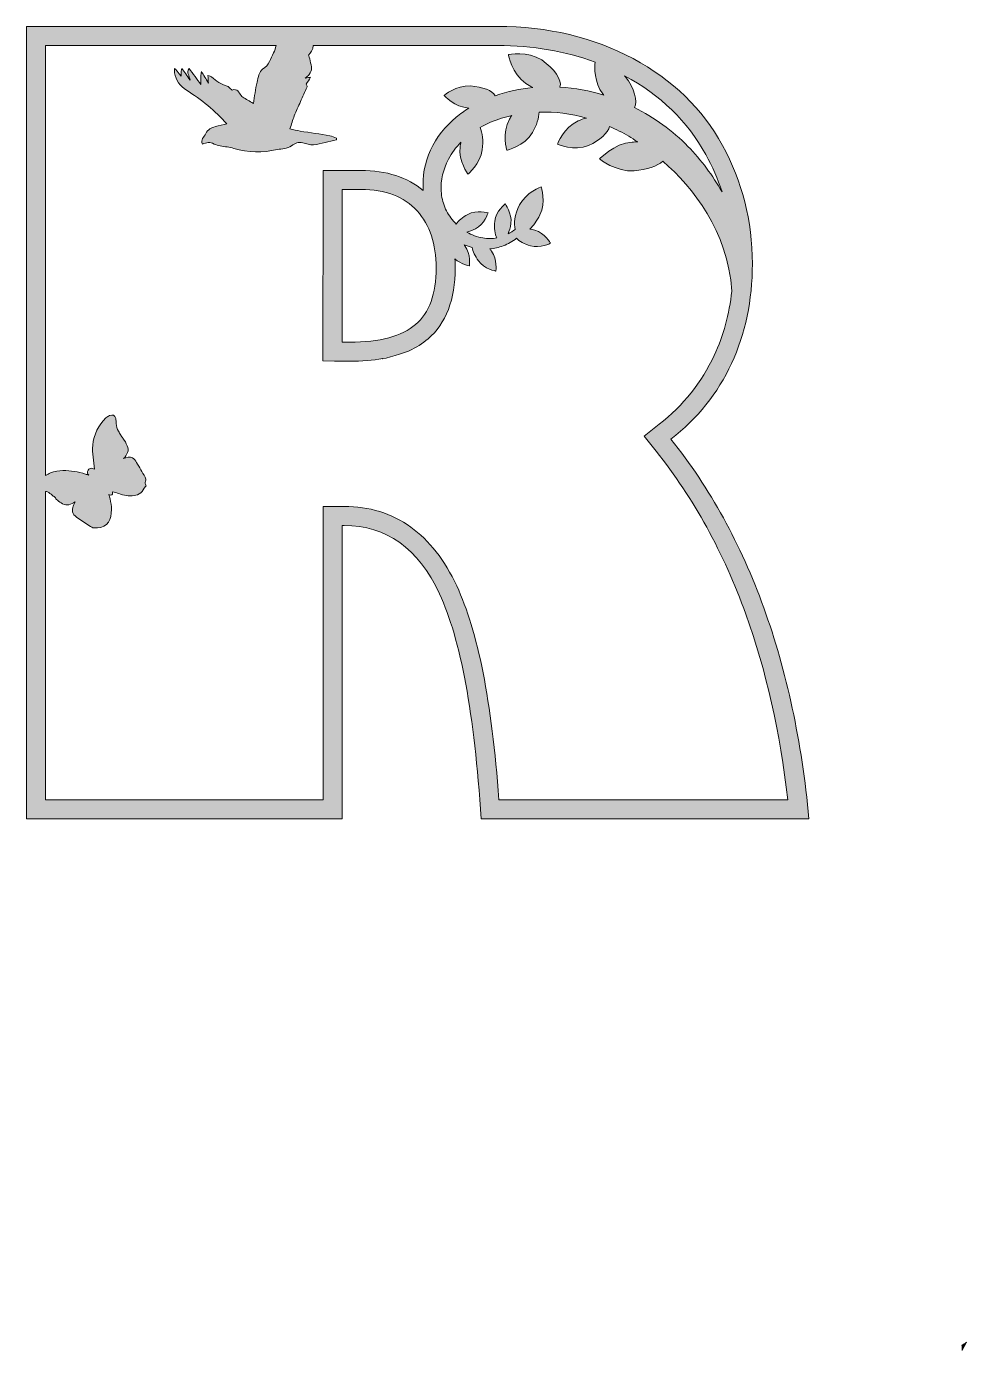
# Model space of a CAD drawing. Header units: millimetres. Extents: x -5 to 813, y -449 to -90.
# Drawn here: x 665 to 813.2, y -448.5 to -239.9 of the extents above; entities that cross this region are included whole.
import ezdxf

# ---------------------------------------------------------------- set-up
doc = ezdxf.new("R2010")
doc.units = ezdxf.units.MM
doc.header["$MEASUREMENT"] = 0
doc.layers.add('Layer 1', color=7, linetype='Continuous')

msp = doc.modelspace()

# ---------------------------------------------------------------- hatches: boundary and pattern name
at = {"layer": 'Layer 1'}
h = msp.add_hatch(color=1, dxfattribs=at)
h.dxf.hatch_style = 2
edge = h.paths.add_edge_path()
edge.add_spline(control_points=[(781.2, -331.48), (777.59, -321.47), (772.71, -312.62), (766.57, -304.93), (770.75, -301.66), (773.93, -297.68), (776.12, -292.98), (778.3, -288.29), (779.4, -283.06), (779.4, -277.27), (779.4, -270.51), (777.82, -264.29), (774.68, -258.62), (771.53, -252.83), (766.84, -248.28), (760.6, -244.95), (754.36, -241.57), (747.23, -239.88), (739.23, -239.88), (739.23, -239.88), (665, -239.88), (665, -239.88), (665, -239.88), (665, -364.75), (665, -364.75), (665, -364.75), (714.75, -364.75), (714.75, -364.75), (714.75, -364.75), (714.75, -318.51), (714.75, -318.51), (714.75, -318.51), (715.05, -318.51), (715.05, -318.51), (721.73, -318.51), (726.74, -322.11), (730.09, -329.31), (733.43, -336.46), (735.61, -348.27), (736.65, -364.75), (736.65, -364.75), (788.32, -364.75), (788.32, -364.75), (787.19, -352.58), (784.82, -341.49), (781.2, -331.48)], knot_values=[0, 0, 0, 0, 1, 1, 1, 2, 2, 2, 3, 3, 3, 4, 4, 4, 5, 5, 5, 6, 6, 6, 7, 7, 7, 8, 8, 8, 9, 9, 9, 10, 10, 10, 11, 11, 11, 12, 12, 12, 13, 13, 13, 14, 14, 14, 15, 15, 15, 15], degree=3, periodic=1)
edge = h.paths.add_edge_path()
edge.add_spline(control_points=[(772.05, -260.05), (772.05, -260.05), (772.05, -260.06), (772.05, -260.06), (772.05, -260.06), (772.06, -260.07), (772.06, -260.07), (773.1, -261.95), (773.96, -263.92), (774.62, -265.95), (773.15, -263.37), (771.37, -260.94), (769.25, -258.77), (766.83, -256.28), (763.94, -254.22), (760.8, -252.65), (761.39, -251.7), (760.81, -249.64), (759.35, -247.75), (759.31, -247.71), (759.27, -247.67), (759.24, -247.63), (764.9, -250.66), (769.21, -254.83), (772.05, -260.05)], knot_values=[0, 0, 0, 0, 1, 1, 1, 2, 2, 2, 3, 3, 3, 4, 4, 4, 5, 5, 5, 6, 6, 6, 7, 7, 7, 8, 8, 8, 8], degree=3, periodic=1)
edge = h.paths.add_edge_path()
edge.add_spline(control_points=[(732.81, -328.05), (730.92, -323.99), (728.49, -320.87), (725.57, -318.78), (722.55, -316.61), (719.01, -315.51), (715.05, -315.51), (715.05, -315.51), (714.75, -315.51), (714.75, -315.51), (714.75, -315.51), (711.75, -315.51), (711.75, -315.51), (711.75, -315.51), (711.75, -318.51), (711.75, -318.51), (711.75, -318.51), (711.75, -361.75), (711.75, -361.75), (711.75, -361.75), (668, -361.75), (668, -361.75), (668, -361.75), (668, -313.14), (668, -313.14), (668.1, -313.17), (668.2, -313.18), (668.3, -313.22), (668.38, -313.24), (668.46, -313.27), (668.52, -313.32), (668.76, -313.5), (669, -313.7), (669.23, -313.88), (669.31, -313.94), (669.39, -314), (669.45, -314.07), (669.59, -314.22), (669.7, -314.41), (669.87, -314.54), (670.12, -314.75), (670.39, -314.94), (670.68, -315.09), (671.39, -315.48), (672.03, -315.21), (672.66, -314.78), (672.36, -315.35), (672.06, -316.03), (672.34, -316.61), (672.5, -316.93), (672.81, -317.15), (673.11, -317.35), (673.11, -317.35), (675.07, -318.66), (675.07, -318.66), (675.23, -318.77), (675.39, -318.87), (675.57, -318.9), (675.67, -318.92), (675.78, -318.92), (675.89, -318.91), (675.99, -318.91), (676.08, -318.9), (676.17, -318.9), (677.82, -318.81), (678.4, -317.55), (678.4, -316.02), (678.39, -315.44), (678.3, -314.87), (678.17, -314.31), (678.13, -314.13), (678, -313.85), (677.99, -313.62), (678.06, -313.68), (678.14, -313.73), (678.24, -313.74), (678.38, -313.77), (678.5, -313.7), (678.55, -313.56), (678.57, -313.52), (678.57, -313.47), (678.57, -313.43), (678.58, -313.4), (678.58, -313.36), (678.56, -313.32), (678.56, -313.29), (678.54, -313.25), (678.53, -313.22), (678.89, -313.25), (679.32, -313.43), (679.54, -313.5), (680.31, -313.76), (681.15, -313.95), (681.96, -313.81), (682.33, -313.75), (682.72, -313.63), (683.01, -313.39), (683.33, -313.11), (683.47, -312.69), (683.77, -312.39), (683.96, -312.21), (683.73, -312.09), (683.71, -311.9), (683.69, -311.66), (683.84, -311.45), (683.82, -311.21), (683.81, -311.09), (683.75, -310.98), (683.69, -310.88), (683.24, -310.12), (682.8, -309.35), (682.35, -308.59), (682.19, -308.31), (682, -308.01), (681.71, -307.85), (681.28, -307.63), (680.76, -307.79), (680.31, -307.95), (680.52, -307.87), (680.86, -307.23), (680.94, -307), (681.06, -306.66), (681.03, -306.3), (680.88, -305.98), (680.68, -305.56), (680.51, -305.13), (680.21, -304.77), (680.08, -304.62), (679.97, -304.45), (679.86, -304.28), (679.73, -304.08), (679.64, -303.85), (679.5, -303.67), (679.21, -303.3), (679.17, -302.89), (679.15, -302.45), (679.14, -302.18), (679.13, -301.91), (679.07, -301.65), (678.95, -301.14), (678.58, -300.99), (678.1, -301.2), (677.89, -301.29), (677.7, -301.43), (677.53, -301.58), (676.33, -302.68), (675.61, -304.23), (675.44, -305.85), (675.29, -307.17), (675.66, -308.38), (675.72, -309.67), (675.53, -309.53), (675.29, -309.46), (675.03, -309.55), (674.74, -309.66), (674.57, -309.94), (674.62, -310.25), (674.65, -310.39), (674.71, -310.5), (674.8, -310.6), (674.64, -310.54), (674.47, -310.47), (674.3, -310.42), (673.14, -310.06), (671.96, -309.85), (670.75, -309.87), (670.08, -309.88), (669.43, -309.99), (668.81, -310.23), (668.52, -310.34), (668.26, -310.48), (668, -310.63), (668, -310.63), (668, -242.88), (668, -242.88), (668, -242.88), (704.35, -242.88), (704.35, -242.88), (704.25, -243.28), (704.13, -243.67), (703.95, -244.03), (703.5, -244.94), (703.25, -245.97), (702.21, -246.61), (701.69, -246.92), (701.51, -247.93), (701.34, -248.66), (701.07, -249.79), (700.94, -250.95), (700.76, -252), (700.12, -251.63), (699.6, -251.33), (699.08, -251.02), (698.97, -250.96), (698.89, -250.85), (698.81, -250.75), (698.46, -250.29), (698.25, -249.6), (697.42, -249.89), (697.37, -249.91), (697.26, -249.76), (697.17, -249.69), (696.99, -249.55), (696.84, -249.35), (696.64, -249.28), (695.7, -248.97), (694.88, -248.5), (694.18, -247.8), (694.07, -247.7), (693.86, -247.69), (693.6, -247.6), (693.63, -248.04), (693.65, -248.37), (693.68, -248.8), (693.27, -248.13), (692.92, -247.54), (692.57, -246.96), (692.47, -246.98), (692.42, -248.3), (692.5, -249.04), (691.86, -248.17), (691.27, -247.36), (690.64, -246.51), (690.17, -247.16), (690.67, -247.65), (690.79, -248.33), (690.29, -247.62), (689.88, -247.05), (689.48, -246.49), (689.41, -246.52), (689.32, -247.29), (689.36, -247.73), (689.05, -247.25), (688.4, -246.47), (688.34, -246.49), (688.33, -246.72), (688.29, -246.96), (688.33, -247.18), (688.54, -248.37), (689.21, -249.25), (690.2, -249.9), (692.55, -251.43), (694.76, -253.14), (696.56, -255.24), (696.01, -255.36), (695.38, -255.46), (694.78, -255.65), (694.16, -255.84), (693.57, -256.07), (693.26, -256.77), (693.02, -257.31), (692.36, -257.69), (692.73, -258.42), (693.35, -258.17), (693.94, -258.04), (694.58, -258.4), (694.86, -258.56), (695.21, -258.62), (695.54, -258.69), (696.25, -258.83), (696.98, -258.88), (697.67, -259.09), (699.94, -259.77), (702.22, -259.79), (704.52, -259.28), (704.89, -259.19), (705.29, -259.2), (705.66, -259.1), (706.04, -259.01), (706.46, -258.92), (706.75, -258.69), (707.3, -258.23), (707.88, -258.08), (708.57, -258.22), (709.12, -258.34), (709.7, -258.6), (710.23, -258.53), (711.45, -258.36), (712.65, -258.02), (713.86, -257.75), (713.86, -257.66), (713.86, -257.58), (713.86, -257.5), (713.52, -257.36), (713.19, -257.15), (712.83, -257.09), (711.27, -256.83), (709.71, -256.62), (708.15, -256.37), (707.6, -256.28), (707.06, -256.15), (706.53, -256.03), (706.77, -255.27), (706.95, -254.6), (707.2, -253.96), (707.5, -253.2), (707.85, -252.46), (708.18, -251.71), (708.53, -250.94), (708.9, -250.18), (709.21, -249.4), (709.26, -249.28), (709.1, -249.07), (709.07, -248.98), (709.32, -248.6), (709.54, -248.25), (709.77, -247.89), (709.77, -247.89), (709.24, -247.92), (708.91, -248.04), (709.21, -247.77), (709.44, -247.64), (709.55, -247.44), (709.73, -247.14), (709.96, -246.78), (709.93, -246.47), (709.88, -245.92), (709.56, -244.56), (709.45, -244.41), (709.75, -243.98), (710.21, -243.57), (710.2, -242.88), (710.2, -242.88), (739.23, -242.88), (739.23, -242.88), (744.8, -242.88), (749.95, -243.76), (754.61, -245.51), (754.54, -246.22), (754.44, -248.7), (755.83, -250.49), (755.89, -250.57), (755.95, -250.64), (756.01, -250.71), (753.77, -250.02), (751.44, -249.57), (749.08, -249.42), (749.42, -248.34), (748.22, -246.53), (746.2, -245.16), (743.99, -243.67), (740.95, -244.32), (740.95, -244.32), (740.95, -244.32), (741.49, -247.37), (743.7, -248.86), (744.06, -249.1), (744.42, -249.31), (744.78, -249.5), (742.77, -249.7), (740.78, -250.12), (738.86, -250.79), (738.44, -250.01), (736.88, -249.37), (734.99, -249.25), (732.72, -249.11), (730.78, -250.75), (730.78, -250.75), (730.78, -250.75), (732.48, -252.59), (734.73, -252.75), (734.03, -253.18), (733.35, -253.66), (732.71, -254.18), (729.28, -256.98), (727.13, -261.35), (727.54, -265.73), (725.05, -263.64), (721.75, -262.57), (717.7, -262.57), (717.7, -262.57), (714.75, -262.57), (714.75, -262.57), (714.75, -262.57), (711.75, -262.57), (711.75, -262.57), (711.75, -262.57), (711.75, -265.57), (711.75, -265.57), (711.75, -265.57), (711.71, -292.59), (711.71, -292.59), (711.71, -292.59), (713.53, -292.65), (713.53, -292.65), (713.53, -292.64), (713.52, -292.63), (713.52, -292.63), (713.52, -292.63), (714.75, -292.63), (714.75, -292.63), (714.75, -292.63), (715.93, -292.63), (715.93, -292.63), (717.85, -292.63), (719.58, -292.49), (721.14, -292.21), (721.13, -292.23), (721.12, -292.24), (721.1, -292.25), (722.58, -292.01), (725.38, -291), (725.3, -290.99), (726.43, -290.48), (727.42, -289.86), (728.28, -289.12), (731.13, -286.68), (732.57, -282.92), (732.57, -277.93), (732.57, -277.44), (732.55, -276.97), (732.52, -276.51), (733.5, -277.38), (734.8, -277.6), (734.8, -277.6), (734.8, -277.6), (735.07, -275.78), (734.11, -274.47), (734.07, -274.41), (734.02, -274.34), (733.97, -274.28), (734.39, -274.45), (734.82, -274.59), (735.26, -274.7), (735.34, -275.3), (735.68, -276.07), (736.22, -276.81), (737.17, -278.12), (738.98, -278.43), (738.98, -278.43), (738.98, -278.43), (739.25, -276.61), (738.29, -275.3), (738.2, -275.17), (738.1, -275.05), (738, -274.93), (738.73, -274.87), (739.46, -274.71), (740.13, -274.45), (740.91, -274.15), (741.61, -273.74), (742.24, -273.25), (742.66, -273.72), (743.45, -274.17), (744.41, -274.45), (745.96, -274.9), (747.58, -274.03), (747.58, -274.03), (747.58, -274.03), (746.67, -272.43), (745.12, -271.98), (744.84, -271.9), (744.57, -271.84), (744.31, -271.8), (744.88, -271.28), (745.45, -270.51), (745.91, -269.58), (746.91, -267.57), (746.12, -265.15), (746.12, -265.15), (746.12, -265.15), (743.72, -265.99), (742.72, -268), (741.97, -269.52), (741.73, -271.01), (742.03, -271.85), (741.68, -272.13), (741.29, -272.38), (740.89, -272.58), (741.1, -272.12), (741.27, -271.55), (741.35, -270.91), (741.55, -269.3), (740.44, -267.83), (740.44, -267.83), (740.44, -267.83), (739, -268.98), (738.8, -270.58), (738.66, -271.67), (738.8, -272.64), (739.12, -273.19), (738.4, -273.33), (737.67, -273.32), (736.93, -273.2), (736.04, -273.05), (735.18, -272.73), (734.4, -272.28), (734.82, -272.18), (735.28, -272.01), (735.74, -271.77), (737.18, -271.02), (737.74, -269.27), (737.74, -269.27), (737.74, -269.27), (735.98, -268.74), (734.55, -269.49), (733.71, -269.93), (733.06, -270.49), (732.73, -271.01), (732.58, -270.86), (732.44, -270.72), (732.31, -270.57), (731.72, -269.9), (731.25, -269.14), (730.92, -268.35), (730.6, -267.56), (730.42, -266.71), (730.37, -265.85), (730.25, -264.13), (730.68, -262.36), (731.5, -260.8), (732.01, -259.8), (732.68, -258.91), (733.48, -258.11), (733.42, -258.35), (733.38, -258.6), (733.35, -258.86), (733.06, -261.11), (734.57, -263.15), (734.57, -263.15), (734.57, -263.15), (736.54, -261.55), (736.83, -259.3), (737.01, -257.89), (736.86, -256.6), (736.49, -255.81), (737.55, -255.2), (738.7, -254.71), (739.89, -254.33), (740.42, -254.16), (740.96, -254.02), (741.51, -253.89), (741.37, -254.08), (741.24, -254.28), (741.12, -254.5), (739.88, -256.61), (740.69, -259.39), (740.69, -259.39), (740.69, -259.39), (743.5, -258.73), (744.74, -256.61), (745.41, -255.46), (745.77, -254.29), (745.8, -253.36), (748.31, -253.3), (750.82, -253.64), (753.24, -254.31), (752.81, -254.42), (752.37, -254.57), (751.93, -254.76), (749.67, -255.73), (748.68, -258.44), (748.68, -258.44), (748.68, -258.44), (751.33, -259.58), (753.58, -258.61), (755.39, -257.83), (756.68, -256.62), (756.89, -255.63), (757.93, -256.09), (758.95, -256.6), (759.92, -257.18), (760.34, -257.43), (760.82, -257.73), (761.33, -258.07), (761.04, -258.07), (760.74, -258.08), (760.44, -258.1), (757.53, -258.32), (755.33, -260.76), (755.33, -260.76), (755.33, -260.76), (757.87, -262.84), (760.78, -262.62), (762.76, -262.48), (764.45, -261.88), (765.3, -261.12), (770.08, -265.28), (775.51, -272.07), (776.16, -281.57), (775.76, -285.23), (774.84, -288.63), (773.4, -291.72), (771.42, -295.95), (768.5, -299.6), (764.72, -302.57), (764.72, -302.57), (762.34, -304.44), (762.34, -304.44), (762.34, -304.44), (764.23, -306.8), (764.23, -306.8), (770.14, -314.2), (774.9, -322.85), (778.38, -332.5), (781.56, -341.32), (783.78, -351.15), (784.99, -361.75), (784.99, -361.75), (739.45, -361.75), (739.45, -361.75), (738.32, -346.23), (736.14, -335.18), (732.81, -328.05)], knot_values=[0, 0, 0, 0, 1, 1, 1, 2, 2, 2, 3, 3, 3, 4, 4, 4, 5, 5, 5, 6, 6, 6, 7, 7, 7, 8, 8, 8, 9, 9, 9, 10, 10, 10, 11, 11, 11, 12, 12, 12, 13, 13, 13, 14, 14, 14, 15, 15, 15, 16, 16, 16, 17, 17, 17, 18, 18, 18, 19, 19, 19, 20, 20, 20, 21, 21, 21, 22, 22, 22, 23, 23, 23, 24, 24, 24, 25, 25, 25, 26, 26, 26, 27, 27, 27, 28, 28, 28, 29, 29, 29, 30, 30, 30, 31, 31, 31, 32, 32, 32, 33, 33, 33, 34, 34, 34, 35, 35, 35, 36, 36, 36, 37, 37, 37, 38, 38, 38, 39, 39, 39, 40, 40, 40, 41, 41, 41, 42, 42, 42, 43, 43, 43, 44, 44, 44, 45, 45, 45, 46, 46, 46, 47, 47, 47, 48, 48, 48, 49, 49, 49, 50, 50, 50, 51, 51, 51, 52, 52, 52, 53, 53, 53, 54, 54, 54, 55, 55, 55, 56, 56, 56, 57, 57, 57, 58, 58, 58, 59, 59, 59, 60, 60, 60, 61, 61, 61, 62, 62, 62, 63, 63, 63, 64, 64, 64, 65, 65, 65, 66, 66, 66, 67, 67, 67, 68, 68, 68, 69, 69, 69, 70, 70, 70, 71, 71, 71, 72, 72, 72, 73, 73, 73, 74, 74, 74, 75, 75, 75, 76, 76, 76, 77, 77, 77, 78, 78, 78, 79, 79, 79, 80, 80, 80, 81, 81, 81, 82, 82, 82, 83, 83, 83, 84, 84, 84, 85, 85, 85, 86, 86, 86, 87, 87, 87, 88, 88, 88, 89, 89, 89, 90, 90, 90, 91, 91, 91, 92, 92, 92, 93, 93, 93, 94, 94, 94, 95, 95, 95, 96, 96, 96, 97, 97, 97, 98, 98, 98, 99, 99, 99, 100, 100, 100, 101, 101, 101, 102, 102, 102, 103, 103, 103, 104, 104, 104, 105, 105, 105, 106, 106, 106, 107, 107, 107, 108, 108, 108, 109, 109, 109, 110, 110, 110, 111, 111, 111, 112, 112, 112, 113, 113, 113, 114, 114, 114, 115, 115, 115, 116, 116, 116, 117, 117, 117, 118, 118, 118, 119, 119, 119, 120, 120, 120, 121, 121, 121, 122, 122, 122, 123, 123, 123, 124, 124, 124, 125, 125, 125, 126, 126, 126, 127, 127, 127, 128, 128, 128, 129, 129, 129, 130, 130, 130, 131, 131, 131, 132, 132, 132, 133, 133, 133, 134, 134, 134, 135, 135, 135, 136, 136, 136, 137, 137, 137, 138, 138, 138, 139, 139, 139, 140, 140, 140, 141, 141, 141, 142, 142, 142, 143, 143, 143, 144, 144, 144, 145, 145, 145, 146, 146, 146, 147, 147, 147, 148, 148, 148, 149, 149, 149, 150, 150, 150, 151, 151, 151, 152, 152, 152, 153, 153, 153, 154, 154, 154, 155, 155, 155, 156, 156, 156, 157, 157, 157, 158, 158, 158, 159, 159, 159, 160, 160, 160, 161, 161, 161, 162, 162, 162, 163, 163, 163, 164, 164, 164, 165, 165, 165, 166, 166, 166, 167, 167, 167, 168, 168, 168, 169, 169, 169, 170, 170, 170, 171, 171, 171, 172, 172, 172, 173, 173, 173, 174, 174, 174, 175, 175, 175, 176, 176, 176, 177, 177, 177, 178, 178, 178, 179, 179, 179, 180, 180, 180, 181, 181, 181, 182, 182, 182, 183, 183, 183, 184, 184, 184, 185, 185, 185, 186, 186, 186, 187, 187, 187, 188, 188, 188, 189, 189, 189, 190, 190, 190, 191, 191, 191, 192, 192, 192, 193, 193, 193, 194, 194, 194, 195, 195, 195, 196, 196, 196, 197, 197, 197, 198, 198, 198, 199, 199, 199, 200, 200, 200, 201, 201, 201, 201], degree=3, periodic=1)
edge = h.paths.add_edge_path()
edge.add_spline(control_points=[(729.57, -277.93), (729.57, -282.02), (728.49, -284.99), (726.33, -286.85), (724.16, -288.7), (720.7, -289.63), (715.93, -289.63), (715.93, -289.63), (714.75, -289.63), (714.75, -289.63), (714.75, -289.63), (714.75, -265.57), (714.75, -265.57), (714.75, -265.57), (717.7, -265.57), (717.7, -265.57), (721.58, -265.57), (724.53, -266.69), (726.55, -268.93), (728.56, -271.16), (729.57, -274.16), (729.57, -277.93)], knot_values=[0, 0, 0, 0, 1, 1, 1, 2, 2, 2, 3, 3, 3, 4, 4, 4, 5, 5, 5, 6, 6, 6, 7, 7, 7, 7], degree=3, periodic=1)
h = msp.add_hatch(color=1, dxfattribs=at)
h.dxf.hatch_style = 2
edge = h.paths.add_edge_path()
edge.add_spline(control_points=[(812.44, -447.72), (812.45, -448), (812.45, -448.27), (812.45, -448.54), (812.67, -448.1), (812.9, -447.67), (813.15, -447.25), (812.92, -447.41), (812.68, -447.56), (812.44, -447.72)], knot_values=[0, 0, 0, 0, 1, 1, 1, 2, 2, 2, 3, 3, 3, 3], degree=3, periodic=1)

# ---------------------------------------------------------------- linework, layer by layer
at = {"layer": 'Layer 1', "lineweight": 0}
for points, knots in [([(781.2, -331.48), (777.59, -321.47), (772.71, -312.62), (766.57, -304.93), (770.75, -301.66), (773.93, -297.68), (776.12, -292.98), (778.3, -288.29), (779.4, -283.06), (779.4, -277.27), (779.4, -270.51), (777.82, -264.29), (774.68, -258.62), (771.53, -252.83), (766.84, -248.28), (760.6, -244.95), (754.36, -241.57), (747.23, -239.88), (739.23, -239.88), (739.23, -239.88), (665, -239.88), (665, -239.88), (665, -239.88), (665, -364.75), (665, -364.75), (665, -364.75), (714.75, -364.75), (714.75, -364.75), (714.75, -364.75), (714.75, -318.51), (714.75, -318.51), (714.75, -318.51), (715.05, -318.51), (715.05, -318.51), (721.73, -318.51), (726.74, -322.11), (730.09, -329.31), (733.43, -336.46), (735.61, -348.27), (736.65, -364.75), (736.65, -364.75), (788.32, -364.75), (788.32, -364.75), (787.19, -352.58), (784.82, -341.49), (781.2, -331.48)], [0, 0, 0, 0, 1, 1, 1, 2, 2, 2, 3, 3, 3, 4, 4, 4, 5, 5, 5, 6, 6, 6, 7, 7, 7, 8, 8, 8, 9, 9, 9, 10, 10, 10, 11, 11, 11, 12, 12, 12, 13, 13, 13, 14, 14, 14, 15, 15, 15, 15]), ([(732.81, -328.05), (730.92, -323.99), (728.49, -320.87), (725.57, -318.78), (722.55, -316.61), (719.01, -315.51), (715.05, -315.51), (715.05, -315.51), (714.75, -315.51), (714.75, -315.51), (714.75, -315.51), (711.75, -315.51), (711.75, -315.51), (711.75, -315.51), (711.75, -318.51), (711.75, -318.51), (711.75, -318.51), (711.75, -361.75), (711.75, -361.75), (711.75, -361.75), (668, -361.75), (668, -361.75), (668, -361.75), (668, -313.14), (668, -313.14), (668.1, -313.17), (668.2, -313.18), (668.3, -313.22), (668.38, -313.24), (668.46, -313.27), (668.52, -313.32), (668.76, -313.5), (669, -313.7), (669.23, -313.88), (669.31, -313.94), (669.39, -314), (669.45, -314.07), (669.59, -314.22), (669.7, -314.41), (669.87, -314.54), (670.12, -314.75), (670.39, -314.94), (670.68, -315.09), (671.39, -315.48), (672.03, -315.21), (672.66, -314.78), (672.36, -315.35), (672.06, -316.03), (672.34, -316.61), (672.5, -316.93), (672.81, -317.15), (673.11, -317.35), (673.11, -317.35), (675.07, -318.66), (675.07, -318.66), (675.23, -318.77), (675.39, -318.87), (675.57, -318.9), (675.67, -318.92), (675.78, -318.92), (675.89, -318.91), (675.99, -318.91), (676.08, -318.9), (676.17, -318.9), (677.82, -318.81), (678.4, -317.55), (678.4, -316.02), (678.39, -315.44), (678.3, -314.87), (678.17, -314.31), (678.13, -314.13), (678, -313.85), (677.99, -313.62), (678.06, -313.68), (678.14, -313.73), (678.24, -313.74), (678.38, -313.77), (678.5, -313.7), (678.55, -313.56), (678.57, -313.52), (678.57, -313.47), (678.57, -313.43), (678.58, -313.4), (678.58, -313.36), (678.56, -313.32), (678.56, -313.29), (678.54, -313.25), (678.53, -313.22), (678.89, -313.25), (679.32, -313.43), (679.54, -313.5), (680.31, -313.76), (681.15, -313.95), (681.96, -313.81), (682.33, -313.75), (682.72, -313.63), (683.01, -313.39), (683.33, -313.11), (683.47, -312.69), (683.77, -312.39), (683.96, -312.21), (683.73, -312.09), (683.71, -311.9), (683.69, -311.66), (683.84, -311.45), (683.82, -311.21), (683.81, -311.09), (683.75, -310.98), (683.69, -310.88), (683.24, -310.12), (682.8, -309.35), (682.35, -308.59), (682.19, -308.31), (682, -308.01), (681.71, -307.85), (681.28, -307.63), (680.76, -307.79), (680.31, -307.95), (680.52, -307.87), (680.86, -307.23), (680.94, -307), (681.06, -306.66), (681.03, -306.3), (680.88, -305.98), (680.68, -305.56), (680.51, -305.13), (680.21, -304.77), (680.08, -304.62), (679.97, -304.45), (679.86, -304.28), (679.73, -304.08), (679.64, -303.85), (679.5, -303.67), (679.21, -303.3), (679.17, -302.89), (679.15, -302.45), (679.14, -302.18), (679.13, -301.91), (679.07, -301.65), (678.95, -301.14), (678.58, -300.99), (678.1, -301.2), (677.89, -301.29), (677.7, -301.43), (677.53, -301.58), (676.33, -302.68), (675.61, -304.23), (675.44, -305.85), (675.29, -307.17), (675.66, -308.38), (675.72, -309.67), (675.53, -309.53), (675.29, -309.46), (675.03, -309.55), (674.74, -309.66), (674.57, -309.94), (674.62, -310.25), (674.65, -310.39), (674.71, -310.5), (674.8, -310.6), (674.64, -310.54), (674.47, -310.47), (674.3, -310.42), (673.14, -310.06), (671.96, -309.85), (670.75, -309.87), (670.08, -309.88), (669.43, -309.99), (668.81, -310.23), (668.52, -310.34), (668.26, -310.48), (668, -310.63), (668, -310.63), (668, -242.88), (668, -242.88), (668, -242.88), (704.35, -242.88), (704.35, -242.88), (704.25, -243.28), (704.13, -243.67), (703.95, -244.03), (703.5, -244.94), (703.25, -245.97), (702.21, -246.61), (701.69, -246.92), (701.51, -247.93), (701.34, -248.66), (701.07, -249.79), (700.94, -250.95), (700.76, -252), (700.12, -251.63), (699.6, -251.33), (699.08, -251.02), (698.97, -250.96), (698.89, -250.85), (698.81, -250.75), (698.46, -250.29), (698.25, -249.6), (697.42, -249.89), (697.37, -249.91), (697.26, -249.76), (697.17, -249.69), (696.99, -249.55), (696.84, -249.35), (696.64, -249.28), (695.7, -248.97), (694.88, -248.5), (694.18, -247.8), (694.07, -247.7), (693.86, -247.69), (693.6, -247.6), (693.63, -248.04), (693.65, -248.37), (693.68, -248.8), (693.27, -248.13), (692.92, -247.54), (692.57, -246.96), (692.47, -246.98), (692.42, -248.3), (692.5, -249.04), (691.86, -248.17), (691.27, -247.36), (690.64, -246.51), (690.17, -247.16), (690.67, -247.65), (690.79, -248.33), (690.29, -247.62), (689.88, -247.05), (689.48, -246.49), (689.41, -246.52), (689.32, -247.29), (689.36, -247.73), (689.05, -247.25), (688.4, -246.47), (688.34, -246.49), (688.33, -246.72), (688.29, -246.96), (688.33, -247.18), (688.54, -248.37), (689.21, -249.25), (690.2, -249.9), (692.55, -251.43), (694.76, -253.14), (696.56, -255.24), (696.01, -255.36), (695.38, -255.46), (694.78, -255.65), (694.16, -255.84), (693.57, -256.07), (693.26, -256.77), (693.02, -257.31), (692.36, -257.69), (692.73, -258.42), (693.35, -258.17), (693.94, -258.04), (694.58, -258.4), (694.86, -258.56), (695.21, -258.62), (695.54, -258.69), (696.25, -258.83), (696.98, -258.88), (697.67, -259.09), (699.94, -259.77), (702.22, -259.79), (704.52, -259.28), (704.89, -259.19), (705.29, -259.2), (705.66, -259.1), (706.04, -259.01), (706.46, -258.92), (706.75, -258.69), (707.3, -258.23), (707.88, -258.08), (708.57, -258.22), (709.12, -258.34), (709.7, -258.6), (710.23, -258.53), (711.45, -258.36), (712.65, -258.02), (713.86, -257.75), (713.86, -257.66), (713.86, -257.58), (713.86, -257.5), (713.52, -257.36), (713.19, -257.15), (712.83, -257.09), (711.27, -256.83), (709.71, -256.62), (708.15, -256.37), (707.6, -256.28), (707.06, -256.15), (706.53, -256.03), (706.77, -255.27), (706.95, -254.6), (707.2, -253.96), (707.5, -253.2), (707.85, -252.46), (708.18, -251.71), (708.53, -250.94), (708.9, -250.18), (709.21, -249.4), (709.26, -249.28), (709.1, -249.07), (709.07, -248.98), (709.32, -248.6), (709.54, -248.25), (709.77, -247.89), (709.77, -247.89), (709.24, -247.92), (708.91, -248.04), (709.21, -247.77), (709.44, -247.64), (709.55, -247.44), (709.73, -247.14), (709.96, -246.78), (709.93, -246.47), (709.88, -245.92), (709.56, -244.56), (709.45, -244.41), (709.75, -243.98), (710.21, -243.57), (710.2, -242.88), (710.2, -242.88), (739.23, -242.88), (739.23, -242.88), (744.8, -242.88), (749.95, -243.76), (754.61, -245.51), (754.54, -246.22), (754.44, -248.7), (755.83, -250.49), (755.89, -250.57), (755.95, -250.64), (756.01, -250.71), (753.77, -250.02), (751.44, -249.57), (749.08, -249.42), (749.42, -248.34), (748.22, -246.53), (746.2, -245.16), (743.99, -243.67), (740.95, -244.32), (740.95, -244.32), (740.95, -244.32), (741.49, -247.37), (743.7, -248.86), (744.06, -249.1), (744.42, -249.31), (744.78, -249.5), (742.77, -249.7), (740.78, -250.12), (738.86, -250.79), (738.44, -250.01), (736.88, -249.37), (734.99, -249.25), (732.72, -249.11), (730.78, -250.75), (730.78, -250.75), (730.78, -250.75), (732.48, -252.59), (734.73, -252.75), (734.03, -253.18), (733.35, -253.66), (732.71, -254.18), (729.28, -256.98), (727.13, -261.35), (727.54, -265.73), (725.05, -263.64), (721.75, -262.57), (717.7, -262.57), (717.7, -262.57), (714.75, -262.57), (714.75, -262.57), (714.75, -262.57), (711.75, -262.57), (711.75, -262.57), (711.75, -262.57), (711.75, -265.57), (711.75, -265.57), (711.75, -265.57), (711.71, -292.59), (711.71, -292.59), (711.71, -292.59), (713.53, -292.65), (713.53, -292.65), (713.53, -292.64), (713.52, -292.63), (713.52, -292.63), (713.52, -292.63), (714.75, -292.63), (714.75, -292.63), (714.75, -292.63), (715.93, -292.63), (715.93, -292.63), (717.85, -292.63), (719.58, -292.49), (721.14, -292.21), (721.13, -292.23), (721.12, -292.24), (721.1, -292.25), (722.58, -292.01), (725.38, -291), (725.3, -290.99), (726.43, -290.48), (727.42, -289.86), (728.28, -289.12), (731.13, -286.68), (732.57, -282.92), (732.57, -277.93), (732.57, -277.44), (732.55, -276.97), (732.52, -276.51), (733.5, -277.38), (734.8, -277.6), (734.8, -277.6), (734.8, -277.6), (735.07, -275.78), (734.11, -274.47), (734.07, -274.41), (734.02, -274.34), (733.97, -274.28), (734.39, -274.45), (734.82, -274.59), (735.26, -274.7), (735.34, -275.3), (735.68, -276.07), (736.22, -276.81), (737.17, -278.12), (738.98, -278.43), (738.98, -278.43), (738.98, -278.43), (739.25, -276.61), (738.29, -275.3), (738.2, -275.17), (738.1, -275.05), (738, -274.93), (738.73, -274.87), (739.46, -274.71), (740.13, -274.45), (740.91, -274.15), (741.61, -273.74), (742.24, -273.25), (742.66, -273.72), (743.45, -274.17), (744.41, -274.45), (745.96, -274.9), (747.58, -274.03), (747.58, -274.03), (747.58, -274.03), (746.67, -272.43), (745.12, -271.98), (744.84, -271.9), (744.57, -271.84), (744.31, -271.8), (744.88, -271.28), (745.45, -270.51), (745.91, -269.58), (746.91, -267.57), (746.12, -265.15), (746.12, -265.15), (746.12, -265.15), (743.72, -265.99), (742.72, -268), (741.97, -269.52), (741.73, -271.01), (742.03, -271.85), (741.68, -272.13), (741.29, -272.38), (740.89, -272.58), (741.1, -272.12), (741.27, -271.55), (741.35, -270.91), (741.55, -269.3), (740.44, -267.83), (740.44, -267.83), (740.44, -267.83), (739, -268.98), (738.8, -270.58), (738.66, -271.67), (738.8, -272.64), (739.12, -273.19), (738.4, -273.33), (737.67, -273.32), (736.93, -273.2), (736.04, -273.05), (735.18, -272.73), (734.4, -272.28), (734.82, -272.18), (735.28, -272.01), (735.74, -271.77), (737.18, -271.02), (737.74, -269.27), (737.74, -269.27), (737.74, -269.27), (735.98, -268.74), (734.55, -269.49), (733.71, -269.93), (733.06, -270.49), (732.73, -271.01), (732.58, -270.86), (732.44, -270.72), (732.31, -270.57), (731.72, -269.9), (731.25, -269.14), (730.92, -268.35), (730.6, -267.56), (730.42, -266.71), (730.37, -265.85), (730.25, -264.13), (730.68, -262.36), (731.5, -260.8), (732.01, -259.8), (732.68, -258.91), (733.48, -258.11), (733.42, -258.35), (733.38, -258.6), (733.35, -258.86), (733.06, -261.11), (734.57, -263.15), (734.57, -263.15), (734.57, -263.15), (736.54, -261.55), (736.83, -259.3), (737.01, -257.89), (736.86, -256.6), (736.49, -255.81), (737.55, -255.2), (738.7, -254.71), (739.89, -254.33), (740.42, -254.16), (740.96, -254.02), (741.51, -253.89), (741.37, -254.08), (741.24, -254.28), (741.12, -254.5), (739.88, -256.61), (740.69, -259.39), (740.69, -259.39), (740.69, -259.39), (743.5, -258.73), (744.74, -256.61), (745.41, -255.46), (745.77, -254.29), (745.8, -253.36), (748.31, -253.3), (750.82, -253.64), (753.24, -254.31), (752.81, -254.42), (752.37, -254.57), (751.93, -254.76), (749.67, -255.73), (748.68, -258.44), (748.68, -258.44), (748.68, -258.44), (751.33, -259.58), (753.58, -258.61), (755.39, -257.83), (756.68, -256.62), (756.89, -255.63), (757.93, -256.09), (758.95, -256.6), (759.92, -257.18), (760.34, -257.43), (760.82, -257.73), (761.33, -258.07), (761.04, -258.07), (760.74, -258.08), (760.44, -258.1), (757.53, -258.32), (755.33, -260.76), (755.33, -260.76), (755.33, -260.76), (757.87, -262.84), (760.78, -262.62), (762.76, -262.48), (764.45, -261.88), (765.3, -261.12), (770.08, -265.28), (775.51, -272.07), (776.16, -281.57), (775.76, -285.23), (774.84, -288.63), (773.4, -291.72), (771.42, -295.95), (768.5, -299.6), (764.72, -302.57), (764.72, -302.57), (762.34, -304.44), (762.34, -304.44), (762.34, -304.44), (764.23, -306.8), (764.23, -306.8), (770.14, -314.2), (774.9, -322.85), (778.38, -332.5), (781.56, -341.32), (783.78, -351.15), (784.99, -361.75), (784.99, -361.75), (739.45, -361.75), (739.45, -361.75), (738.32, -346.23), (736.14, -335.18), (732.81, -328.05)], [0, 0, 0, 0, 1, 1, 1, 2, 2, 2, 3, 3, 3, 4, 4, 4, 5, 5, 5, 6, 6, 6, 7, 7, 7, 8, 8, 8, 9, 9, 9, 10, 10, 10, 11, 11, 11, 12, 12, 12, 13, 13, 13, 14, 14, 14, 15, 15, 15, 16, 16, 16, 17, 17, 17, 18, 18, 18, 19, 19, 19, 20, 20, 20, 21, 21, 21, 22, 22, 22, 23, 23, 23, 24, 24, 24, 25, 25, 25, 26, 26, 26, 27, 27, 27, 28, 28, 28, 29, 29, 29, 30, 30, 30, 31, 31, 31, 32, 32, 32, 33, 33, 33, 34, 34, 34, 35, 35, 35, 36, 36, 36, 37, 37, 37, 38, 38, 38, 39, 39, 39, 40, 40, 40, 41, 41, 41, 42, 42, 42, 43, 43, 43, 44, 44, 44, 45, 45, 45, 46, 46, 46, 47, 47, 47, 48, 48, 48, 49, 49, 49, 50, 50, 50, 51, 51, 51, 52, 52, 52, 53, 53, 53, 54, 54, 54, 55, 55, 55, 56, 56, 56, 57, 57, 57, 58, 58, 58, 59, 59, 59, 60, 60, 60, 61, 61, 61, 62, 62, 62, 63, 63, 63, 64, 64, 64, 65, 65, 65, 66, 66, 66, 67, 67, 67, 68, 68, 68, 69, 69, 69, 70, 70, 70, 71, 71, 71, 72, 72, 72, 73, 73, 73, 74, 74, 74, 75, 75, 75, 76, 76, 76, 77, 77, 77, 78, 78, 78, 79, 79, 79, 80, 80, 80, 81, 81, 81, 82, 82, 82, 83, 83, 83, 84, 84, 84, 85, 85, 85, 86, 86, 86, 87, 87, 87, 88, 88, 88, 89, 89, 89, 90, 90, 90, 91, 91, 91, 92, 92, 92, 93, 93, 93, 94, 94, 94, 95, 95, 95, 96, 96, 96, 97, 97, 97, 98, 98, 98, 99, 99, 99, 100, 100, 100, 101, 101, 101, 102, 102, 102, 103, 103, 103, 104, 104, 104, 105, 105, 105, 106, 106, 106, 107, 107, 107, 108, 108, 108, 109, 109, 109, 110, 110, 110, 111, 111, 111, 112, 112, 112, 113, 113, 113, 114, 114, 114, 115, 115, 115, 116, 116, 116, 117, 117, 117, 118, 118, 118, 119, 119, 119, 120, 120, 120, 121, 121, 121, 122, 122, 122, 123, 123, 123, 124, 124, 124, 125, 125, 125, 126, 126, 126, 127, 127, 127, 128, 128, 128, 129, 129, 129, 130, 130, 130, 131, 131, 131, 132, 132, 132, 133, 133, 133, 134, 134, 134, 135, 135, 135, 136, 136, 136, 137, 137, 137, 138, 138, 138, 139, 139, 139, 140, 140, 140, 141, 141, 141, 142, 142, 142, 143, 143, 143, 144, 144, 144, 145, 145, 145, 146, 146, 146, 147, 147, 147, 148, 148, 148, 149, 149, 149, 150, 150, 150, 151, 151, 151, 152, 152, 152, 153, 153, 153, 154, 154, 154, 155, 155, 155, 156, 156, 156, 157, 157, 157, 158, 158, 158, 159, 159, 159, 160, 160, 160, 161, 161, 161, 162, 162, 162, 163, 163, 163, 164, 164, 164, 165, 165, 165, 166, 166, 166, 167, 167, 167, 168, 168, 168, 169, 169, 169, 170, 170, 170, 171, 171, 171, 172, 172, 172, 173, 173, 173, 174, 174, 174, 175, 175, 175, 176, 176, 176, 177, 177, 177, 178, 178, 178, 179, 179, 179, 180, 180, 180, 181, 181, 181, 182, 182, 182, 183, 183, 183, 184, 184, 184, 185, 185, 185, 186, 186, 186, 187, 187, 187, 188, 188, 188, 189, 189, 189, 190, 190, 190, 191, 191, 191, 192, 192, 192, 193, 193, 193, 194, 194, 194, 195, 195, 195, 196, 196, 196, 197, 197, 197, 198, 198, 198, 199, 199, 199, 200, 200, 200, 201, 201, 201, 201]), ([(772.05, -260.05), (772.05, -260.05), (772.05, -260.06), (772.05, -260.06), (772.05, -260.06), (772.06, -260.07), (772.06, -260.07), (773.1, -261.95), (773.96, -263.92), (774.62, -265.95), (773.15, -263.37), (771.37, -260.94), (769.25, -258.77), (766.83, -256.28), (763.94, -254.22), (760.8, -252.65), (761.39, -251.7), (760.81, -249.64), (759.35, -247.75), (759.31, -247.71), (759.27, -247.67), (759.24, -247.63), (764.9, -250.66), (769.21, -254.83), (772.05, -260.05)], [0, 0, 0, 0, 1, 1, 1, 2, 2, 2, 3, 3, 3, 4, 4, 4, 5, 5, 5, 6, 6, 6, 7, 7, 7, 8, 8, 8, 8]), ([(729.57, -277.93), (729.57, -282.02), (728.49, -284.99), (726.33, -286.85), (724.16, -288.7), (720.7, -289.63), (715.93, -289.63), (715.93, -289.63), (714.75, -289.63), (714.75, -289.63), (714.75, -289.63), (714.75, -265.57), (714.75, -265.57), (714.75, -265.57), (717.7, -265.57), (717.7, -265.57), (721.58, -265.57), (724.53, -266.69), (726.55, -268.93), (728.56, -271.16), (729.57, -274.16), (729.57, -277.93)], [0, 0, 0, 0, 1, 1, 1, 2, 2, 2, 3, 3, 3, 4, 4, 4, 5, 5, 5, 6, 6, 6, 7, 7, 7, 7]), ([(812.44, -447.72), (812.45, -448), (812.45, -448.27), (812.45, -448.54), (812.67, -448.1), (812.9, -447.67), (813.15, -447.25), (812.92, -447.41), (812.68, -447.56), (812.44, -447.72)], [0, 0, 0, 0, 1, 1, 1, 2, 2, 2, 3, 3, 3, 3])]:
    msp.add_open_spline(points, degree=3, knots=knots, dxfattribs=at)

doc.saveas('drawing.dxf')
